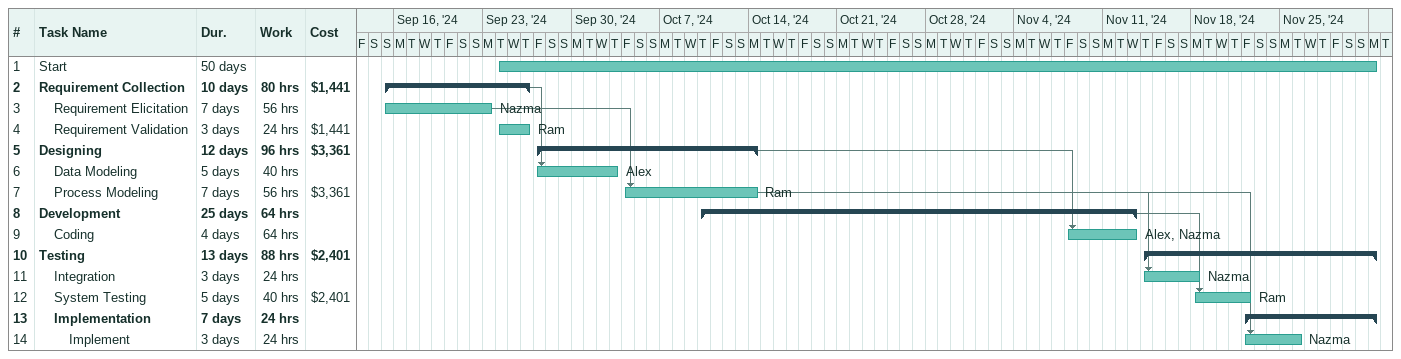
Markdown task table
| ID | Level | Task | Duration | Start | Finish | Predecessors | Resources | Work (h) | Cost ($) |
|---|---|---|---|---|---|---|---|---|---|
| 1 | 1 | Start | 50d | 2024-09-24 | 2024-12-02 |  |  |  |  |
| 2 | 1 | **Requirement Collection** | 10d | 2024-09-15 | 2024-09-26 |  |  | 80 | 1441 |
| 3 | 2 | Requirement Elicitation | 7d | 2024-09-15 | 2024-09-23 |  | Nazma | 56 |  |
| 4 | 2 | Requirement Validation | 3d | 2024-09-24 | 2024-09-26 |  | Ram | 24 | 1441 |
| 5 | 1 | **Designing** | 12d | 2024-09-27 | 2024-10-14 |  |  | 96 | 3361 |
| 6 | 2 | Data Modeling | 5d | 2024-09-27 | 2024-10-03 | 2 | Alex | 40 |  |
| 7 | 2 | Process Modeling | 7d | 2024-10-04 | 2024-10-14 | 3 | Ram | 56 | 3361 |
| 8 | 1 | **Development** | 25d | 2024-10-10 | 2024-11-13 |  |  | 64 |  |
| 9 | 2 | Coding | 4d | 2024-11-08 | 2024-11-13 | 5 | Alex, Nazma | 64 |  |
| 10 | 1 | **Testing** | 13d | 2024-11-14 | 2024-12-02 |  |  | 88 | 2401 |
| 11 | 2 | Integration | 3d | 2024-11-14 | 2024-11-18 | 7 | Nazma | 24 |  |
| 12 | 2 | System Testing | 5d | 2024-11-18 | 2024-11-22 | 8 | Ram | 40 | 2401 |
| 13 | 2 | **Implementation** | 7d | 2024-11-22 | 2024-12-02 |  |  | 24 |  |
| 14 | 3 | Implement | 3d | 2024-11-22 | 2024-11-26 | 7 | Nazma | 24 |  |
